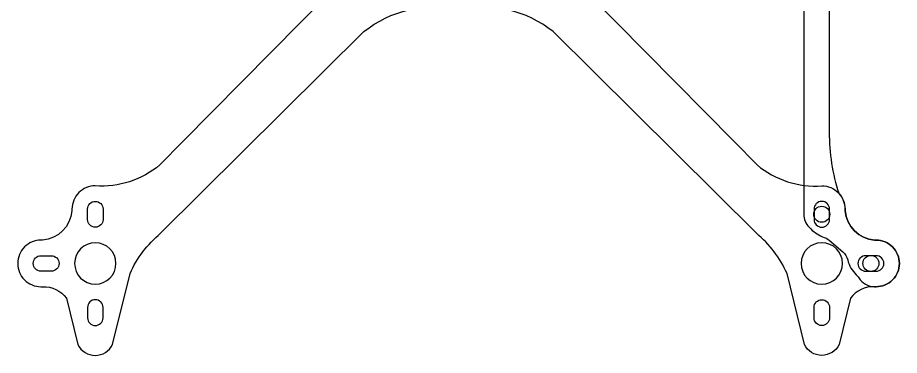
# Model space of a CAD drawing. Header units: millimetres. Extents: x 1594 to 2002, y 1365 to 1792.
# Drawn here: x 1663.2 to 1833.7, y 1597.1 to 1662.3 of the extents above; entities that cross this region are included whole.
import ezdxf

# ---------------------------------------------------------------- set-up
doc = ezdxf.new("R2010")
doc.units = ezdxf.units.MM
doc.layers.add('A-WALL-EXTR', color=3, linetype='Continuous', true_color=0x00ff00)

# ---------------------------------------------------------------- blocks, each defined once
blk = doc.blocks.new('dasdasd')
at = {"color": 3}
for points in [[(1857.9, 1642.76, 0.362435), (1852.21, 1648.41), (1851.9, 1648.41, -0.414214), (1847.4, 1652.91, -0.414214), (1851.9, 1657.41), (1852.21, 1657.41, 0.250703), (1856.84, 1659.64), (1859.03, 1668.59, -0.615814), (1865.76, 1668.6), (1869.12, 1654.85, 0.112783), (1875, 1647.08), (1914.34, 1608.11, 0.229373), (1932.62, 1603.9), (1932.62, 1598.04, 1), (1932.62, 1595.09), (1932.62, 1586.35, 0.478702), (1919.86, 1587.4, -0.201027), (1917.22, 1589.03, 0.155944), (1913.48, 1594.76), (1879.33, 1629.37), (1874.88, 1633.87, 0.19561), (1862.4, 1637.91, -0.414214), (1857.9, 1642.41)], [(2007.34, 1642.76, -0.362435), (2013.02, 1648.41), (2013.34, 1648.41, 0.414214), (2017.84, 1652.91, 0.414214), (2013.34, 1657.41), (2013.02, 1657.41, -0.250703), (2008.39, 1659.64), (2006.2, 1668.59, 0.615814), (1999.48, 1668.6), (1996.12, 1654.85, -0.112783), (1990.23, 1647.08), (1950.89, 1608.11, -0.229373), (1932.62, 1603.9), (1932.62, 1598.04, -1), (1932.62, 1595.09), (1932.62, 1586.35, -0.478702), (1945.37, 1587.4, 0.201027), (1948.02, 1589.03, -0.155944), (1951.76, 1594.76), (1985.91, 1629.37), (1990.35, 1633.87, -0.19561), (2002.84, 1637.91, 0.414214), (2007.34, 1642.41)]]:
    blk.add_lwpolyline(points, format="xyb", close=True, dxfattribs=at)
at = {"layer": 'A-WALL-EXTR', "color": 3, "flags": 128}
for points in [[(1863.9, 1663.41), (1863.9, 1661.41, -1), (1860.9, 1661.41), (1860.9, 1663.41, -1)], [(2001.34, 1663.41), (2001.34, 1661.41, 1), (2004.34, 1661.41), (2004.34, 1663.41, 1)], [(1851.9, 1651.41), (1853.9, 1651.41, 1), (1853.9, 1654.41), (1851.9, 1654.41, 1)], [(2013.34, 1651.41), (2011.34, 1651.41, -1), (2011.34, 1654.41), (2013.34, 1654.41, -1)], [(1863.9, 1642.41), (1863.9, 1644.41, 1), (1860.9, 1644.41), (1860.9, 1642.41, 1)], [(2001.34, 1642.41), (2001.34, 1644.41, -1), (2004.34, 1644.41), (2004.34, 1642.41, -1)]]:
    blk.add_lwpolyline(points, format="xyb", close=True, dxfattribs=at)
at = {"layer": 'A-WALL-EXTR', "color": 3}
for centre, radius in [((1862.4, 1652.91), 4), ((2002.84, 1652.91), 4), ((1917.2, 1598.1), 1.48), ((1948.03, 1598.1), 1.48)]:
    blk.add_circle(centre, radius, dxfattribs=at)

msp = doc.modelspace()

# ---------------------------------------------------------------- linework, layer by layer
at = {"color": 1}
msp.add_lwpolyline([(1815.18, 1694.76), (1815.18, 1624.31, 0.199749), (1816.21, 1621.83), (1816.56, 1621.47, 0.111279), (1819.17, 1619.84, -0.092789), (1820.13, 1619.29), (1822.72, 1617.06, -0.157911), (1823.69, 1615.48, 0.145288), (1825.35, 1612.61, -0.061484), (1825.82, 1612.04, 0.248029), (1828.86, 1610.31), (1829.18, 1610.31, 0.414214), (1833.68, 1614.81, 0.414214), (1829.18, 1619.31), (1828.86, 1619.31, -0.362435), (1823.18, 1624.96), (1823.18, 1625.31, 0.197675), (1822.03, 1628.31, -0.077473), (1820.18, 1640.18), (1820.18, 1694.76)], format="xyb", dxfattribs=at)
msp.add_lwpolyline([(1815.18, 1641.71)], close=True, dxfattribs=at)
for centre in [(1818.68, 1624.31), (1828.18, 1614.81)]:
    msp.add_circle(centre, 1.55, dxfattribs=at)

# ---------------------------------------------------------------- block references
at = {"xscale": -1, "rotation": 180}
msp.add_blockref('dasdasd', (-184.16, 3267.72), dxfattribs=at)

doc.saveas('drawing.dxf')
